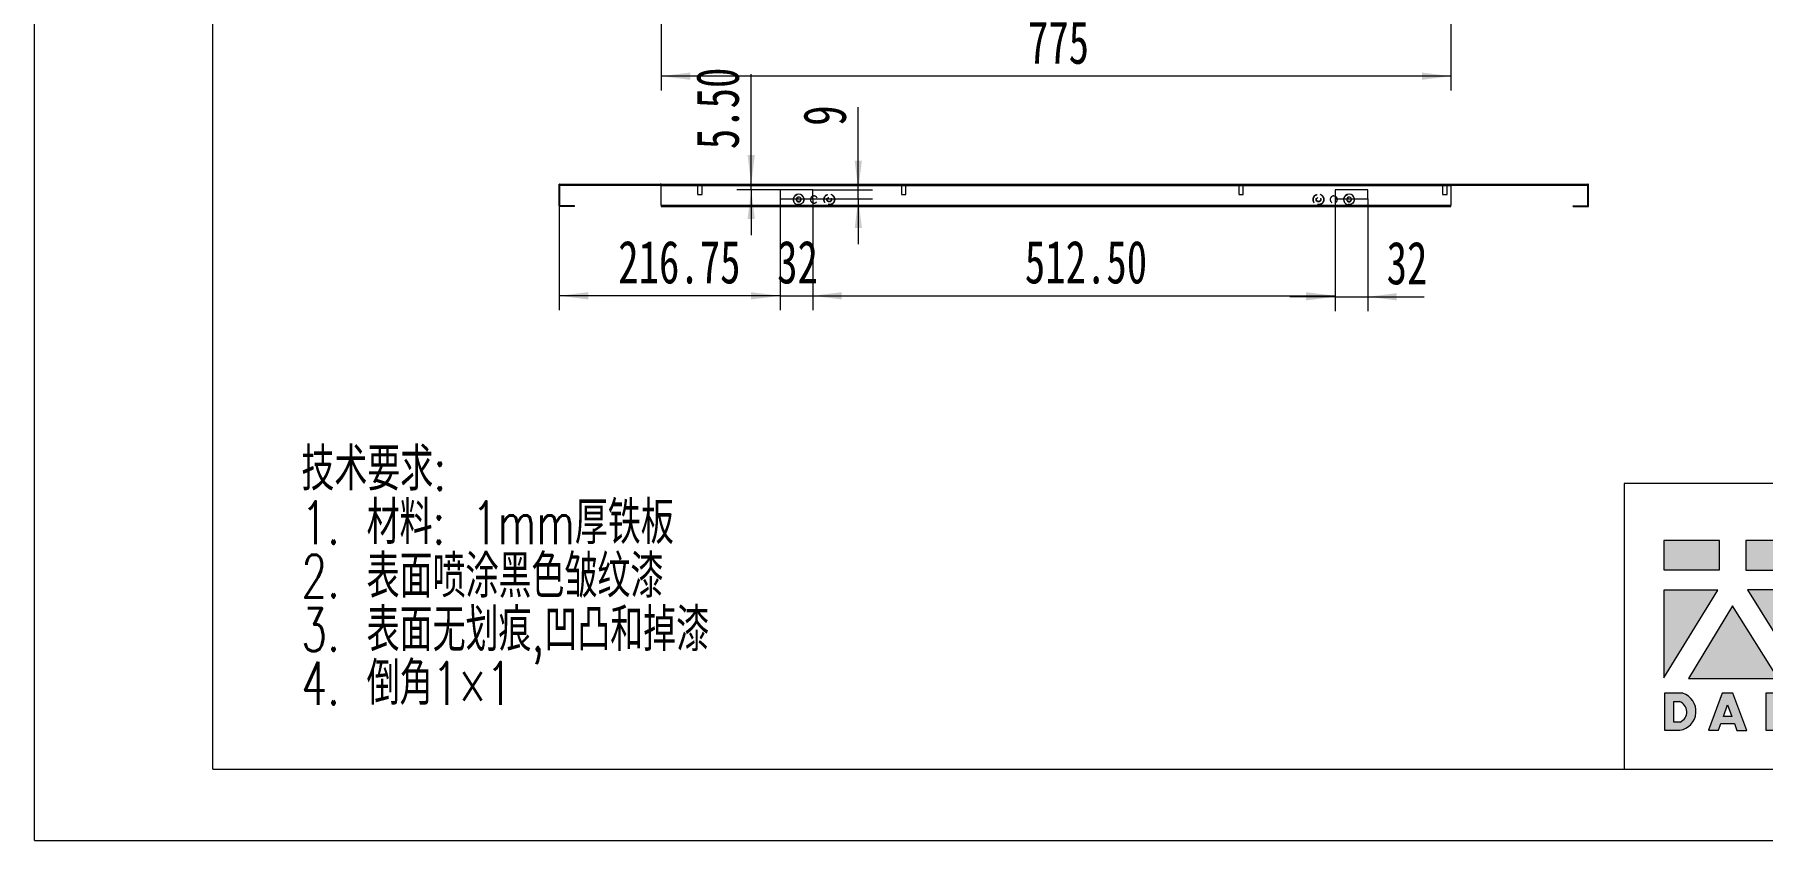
# Model space of a CAD drawing. Header units: millimetres. Extents: x 1 to 4201, y 2 to 2972.
# Drawn here: x 1 to 2423, y 2 to 1131 of the extents above; entities that cross this region are included whole.
import ezdxf

# ---------------------------------------------------------------- set-up
doc = ezdxf.new("R2010")
doc.units = ezdxf.units.MM
doc.header["$LTSCALE"] = 10
doc.linetypes.add('HIDDEN', pattern=[1.905, 1.27, -0.635])
doc.layers.add('A-TITLEBLOCK', color=7, linetype='Continuous', lineweight=15)
doc.styles.add('SLDTEXTSTYLE0', font='TXT', dxfattribs={"width": 0.7, "bigfont": 'bigfont'})
doc.styles.add('SLDTEXTSTYLE1', font='TXT', dxfattribs={"width": 0.7})
doc.dimstyles.new('SLDDIMSTYLE0', dxfattribs={"dimtxt": 60, "dimasz": 40.8, "dimexe": 0, "dimexo": 0.0625, "dimgap": 15, "dimtad": 2, "dimlfac": 0.7, "dimrnd": 1e-09, "dimzin": 12, "dimdsep": 46, "dimtxsty": 'SLDTEXTSTYLE1', "dimsah": 1, "dimcen": 0.09, "dimadec": 0, "dimazin": 3, "dimtfac": 1, "dimtmove": 0, "dimatfit": 0, "dimfxl": 0, "dimfrac": 2, "dimtolj": 1, "dimtzin": 12, "dimarcsym": 0})
doc.dimstyles.new('SLDDIMSTYLE1', dxfattribs={"dimtxt": 60, "dimasz": 40.8, "dimexe": 0, "dimexo": 0.0625, "dimgap": 15, "dimtad": 2, "dimlfac": 0.7, "dimrnd": 1e-09, "dimzin": 12, "dimdsep": 46, "dimtxsty": 'SLDTEXTSTYLE1', "dimsah": 1, "dimcen": 0.09, "dimadec": 0, "dimazin": 3, "dimtfac": 1, "dimtofl": 0, "dimtmove": 0, "dimatfit": 3, "dimfxl": 0, "dimfrac": 2, "dimtolj": 1, "dimtzin": 12, "dimarcsym": 0})
doc.dimstyles.new('SLDDIMSTYLE2', dxfattribs={"dimtxt": 60, "dimasz": 40.8, "dimexe": 0, "dimexo": 0.0625, "dimgap": 15, "dimtad": 2, "dimlfac": 0.7, "dimrnd": 1e-09, "dimzin": 4, "dimdsep": 46, "dimtxsty": 'SLDTEXTSTYLE1', "dimsah": 1, "dimcen": 0.09, "dimadec": 0, "dimazin": 1, "dimtfac": 1, "dimtmove": 0, "dimatfit": 0, "dimfxl": 0, "dimfrac": 2, "dimtolj": 1, "dimtzin": 12, "dimarcsym": 0})
doc.dimstyles.new('SLDDIMSTYLE5', dxfattribs={"dimtxt": 60, "dimasz": 40.8, "dimexe": 0, "dimexo": 0.0625, "dimgap": 15, "dimtad": 2, "dimlfac": 0.7, "dimrnd": 1e-09, "dimzin": 4, "dimdsep": 46, "dimtxsty": 'SLDTEXTSTYLE1', "dimsah": 1, "dimcen": 0.09, "dimadec": 0, "dimazin": 1, "dimtfac": 1, "dimtofl": 0, "dimtmove": 0, "dimatfit": 3, "dimfxl": 0, "dimfrac": 2, "dimtolj": 1, "dimtzin": 12, "dimarcsym": 0})

# ---------------------------------------------------------------- blocks, each defined once
blk = doc.blocks.new('块1')
at = {"linetype": 'Continuous'}
h = blk.add_hatch(color=12, dxfattribs=at)
edge = h.paths.add_edge_path(flags=0)
edge.add_line((378.4546560721153, 233.4271413038236), (378.4546560721153, 254.5943435906697))
edge.add_line((378.4546560721153, 254.5943435906697), (366.4276041010927, 254.5943435906697))
edge.add_line((366.4276041010927, 254.5943435906697), (366.4276041010927, 266.0353885500371))
edge.add_line((366.4276041010927, 266.0353885500371), (338.9374613929119, 266.0353885500371))
edge.add_line((338.9374613929119, 266.0353885500371), (338.9374613929119, 255.1662371996509))
edge.add_line((338.9374613929119, 255.1662371996509), (282.8136622739997, 255.1662371996509))
edge.add_line((282.8136622739997, 255.1662371996509), (282.8136622739997, 266.6072821589707))
edge.add_line((282.8136622739997, 266.6072821589707), (253.4194959501901, 266.6072821589707))
edge.add_line((253.4194959501901, 266.6072821589707), (253.4194959501901, 254.9544541295903))
edge.add_line((253.4194959501901, 254.9544541295903), (237.1775697571455, 254.9544541295903))
edge.add_line((237.1775697571455, 254.9544541295903), (237.1775697571455, 233.8626053695338))
edge.add_line((237.1775697571455, 233.8626053695338), (290.7761094507538, 233.8626053695338))
edge.add_line((290.7761094507538, 233.8626053695338), (290.7761094507538, 224.5338387466311))
edge.add_line((290.7761094507538, 224.5338387466311), (240.8316824545665, 224.5338387466311))
edge.add_line((240.8316824545665, 224.5338387466311), (240.8316824545665, 106.4255139727371))
edge.add_line((240.8316824545665, 106.4255139727371), (359.3986917121388, 106.4255139727371))
edge.add_arc((359.398691712322, 124.9078889258355), 18.48237495309883, 269.9999999994329, 359.9999999994308)
edge.add_line((377.8810666654209, 124.9078889256516), (377.8810666654214, 205.7912958272879))
edge.add_arc((359.3986917122304, 205.7912958271966), 18.48237495319111, 2.829145976812388e-10, 90.00000000028388)
edge.add_line((359.3986917121388, 224.2736707803878), (328.0557556806828, 224.2736707803879))
edge.add_line((328.0557556806828, 224.2736707803879), (328.0557556806828, 233.4271413038236))
edge.add_line((328.0557556806828, 233.4271413038236), (378.4546560721153, 233.4271413038236))
h.paths.add_polyline_path([(267.3505715369024, 156.7680154619349), (267.3505715369024, 173.9303760959296), (354.9723089837269, 173.9303760959296), (354.9723089837269, 156.7680154619349)], flags=0)
edge = h.paths.add_edge_path(flags=0)
edge.add_line((266.776982131613, 204.2510489063192), (346.3047109115646, 204.2510489063192))
edge.add_arc((346.3047109112455, 195.0098614301565), 9.24118747616328, -1.9737740331038367e-09, 89.9999999980206, ccw=False)
edge.add_line((355.5458983874093, 195.0098614298383), (355.5458983874093, 188.232475490373))
edge.add_line((355.5458983874093, 188.232475490373), (266.776982131613, 188.232475490373))
edge.add_line((266.776982131613, 188.232475490373), (266.776982131613, 204.2510489063192))
edge = h.paths.add_edge_path(flags=0)
edge.add_line((267.3505715369024, 124.7316618245331), (267.3505715369024, 141.3221288497291))
edge.add_line((267.3505715369024, 141.3221288497291), (356.1176552395117, 141.3221288497291))
edge.add_line((356.1176552395117, 141.3221288497291), (356.1176552395117, 133.9728493009843))
edge.add_arc((346.8764677632923, 133.9728493007518), 9.241187476219043, -89.99999999855481, 1.4405259207705967e-09, ccw=False)
edge.add_line((346.8764677635256, 124.7316618245328), (267.3505715369024, 124.7316618245331))
for color, points in [(12, [(77.29822768506202, 224.8677738498255), (77.29822768506202, 265.6118224098179), (-0.686108220727677, 265.6118224098179), (-0.686108220727677, 224.8677738498255)]), (12, [(-0.4771970653583146, 73.47302008803423), (74.78762869193744, 196.3603448538186), (-0.4771970653583146, 196.3603448538186)]), (12, [(159.4076426689367, 72.65444282803158), (95.65125609747484, 174.0596668841406), (34.12508775829825, 72.65444282803158)]), (8, [(238.9569797004904, 40.63712587108566), (238.9569797004904, 51.90604751141469), (203.3522878362937, 51.90604751141469), (203.3522878362937, 40.61015724040494), (214.4612302452459, 40.61015724040494), (214.4612302452459, -0.0950247634592081), (227.7619072523318, -0.0950247634592081), (227.7619072523318, 40.63712587108566)])]:
    blk.add_hatch(color=color, dxfattribs=at).paths.add_polyline_path(points, flags=0)
h = blk.add_hatch(color=12, dxfattribs=at)
edge = h.paths.add_edge_path(flags=0)
edge.add_line((193.8394999689553, 225.6062384129394), (193.8394999689553, 240.8498602951054))
edge.add_line((193.8394999689553, 240.8498602951054), (211.0508472331591, 233.4144501836078))
edge.add_line((211.0508472331591, 233.4144501836078), (229.6586006538915, 233.4144501836078))
edge.add_line((229.6586006538915, 233.4144501836078), (229.6586006538915, 258.0423623399325))
edge.add_line((229.6586006538915, 258.0423623399325), (214.307295709883, 258.0423623399325))
edge.add_line((214.307295709883, 258.0423623399325), (194.3049686857645, 265.9417915377503))
edge.add_line((194.3049686857645, 265.9417915377503), (114.1472237249602, 265.9417915377503))
edge.add_line((114.1472237249602, 265.9417915377503), (114.1472237249602, 224.2903278757316))
edge.add_line((114.1472237249602, 224.2903278757316), (192.1388898464261, 224.2903278757316))
edge.add_line((192.1388898464261, 224.2903278757316), (192.1388898464261, 223.4479547652957))
edge.add_line((192.1388898464261, 223.4479547652957), (192.1388898464261, 196.8267435251857))
edge.add_line((192.1388898464261, 196.8267435251857), (116.5093858437205, 196.8267435251857))
edge.add_line((116.5093858437205, 196.8267435251857), (194.2994710250157, 71.63677361805625))
edge.add_line((194.2994710250157, 71.63677361805625), (209.7034992517888, 71.63677361805625))
edge.add_arc((206.3045323465091, 86.38147583234318), 15.13139846184647, 282.9811251691752, 345.4172256101925)
edge.add_line((220.9484714418974, 82.57171636726848), (220.9484714418969, 83.14841293412768))
edge.add_line((220.9484714418969, 83.14841293412768), (222.3069755353374, 83.14841293412768))
edge.add_arc((251.3725331194361, 114.0306678213124), 42.40896490827905, 226.7357971412295, 259.3209385163939)
edge.add_line((243.5138333869703, 72.35620150071529), (378.6873904313498, 72.35620150071482))
edge.add_line((378.6873904313498, 72.35620150071482), (378.6873904313498, 96.09890801538295))
edge.add_line((378.6873904313498, 96.09890801538295), (242.9381412204463, 96.09890801538434))
edge.add_arc((242.9381412202575, 110.8848079781989), 14.7858999628138, 180.0000000007005, 270.0000000007314, ccw=False)
edge.add_line((228.1522412574437, 110.8848079780181), (228.1522412574444, 225.6062384129394))
edge.add_line((228.1522412574444, 225.6062384129394), (193.8394999689553, 225.6062384129394))
edge = h.paths.add_edge_path(flags=0)
edge.add_line((197.0922720214697, 93.22119648508084), (192.8902369907465, 93.22119648508084))
edge.add_line((192.8902369907465, 93.22119648508084), (192.9250555177082, 196.2945096670751))
edge.add_line((192.9250555177082, 196.2945096670751), (202.8355076055022, 196.2929232771332))
edge.add_line((202.8355076055022, 196.2929232771332), (202.8355076055022, 99.12800711723456))
edge.add_arc((183.4910674726315, 112.1912485719966), 23.34214303271304, 305.6398792732127, 325.96896311389804, ccw=False)
h = blk.add_hatch(color=8, dxfattribs=at)
edge = h.paths.add_edge_path(flags=0)
edge.add_arc((17.81535706601056, 26.36675427794563), 26.61051678329958, 278.6604405932824, 432.3203452583787)
edge.add_line((25.89683156164924, 51.72043987689964), (0.07623424674751789, 51.72043987689964))
edge.add_line((0.07623424674751966, 51.72043987689964), (0.07623424674751966, 0.05964826539925383))
edge.add_line((0.07623424674751966, 0.05964826539925708), (21.82232309018872, 0.05964826539925708))
edge = h.paths.add_edge_path(flags=0)
edge.add_line((13.17716286528437, 40.40709931564966), (21.20864402698097, 40.40709931564966))
edge.add_arc((15.76839423670817, 25.6861929511785), 15.6939925440307, -65.785734817285, 69.71773257233048, ccw=False)
edge.add_line((22.20528709441949, 11.37298882664941), (13.17716286528437, 11.37298882664941))
edge.add_line((13.17716286528437, 11.37298882664941), (13.17716286528437, 40.40709931564966))
h = blk.add_hatch(color=8, dxfattribs=at)
h.paths.add_polyline_path([(115.7378806062193, -0.1077158836922283), (95.84550682216366, 52.14559240722975), (81.10994002706764, 52.14559240722975), (62.15949900704898, 0.004124614018299262), (76.11806290380329, 0.004124614018299262), (79.40199968915098, 9.2448465897523), (98.3121245213925, 9.2448465897523), (101.667530913423, -0.1077158836922283)], flags=0)
h.paths.add_polyline_path([(82.9828102265634, 19.20499644777674), (88.73336470949124, 35.58923276789682), (94.69832801328627, 19.20499644777674)], flags=0)
h = blk.add_hatch(color=8, dxfattribs=at)
edge = h.paths.add_edge_path(flags=0)
edge.add_arc((163.8131025106338, 35.98662347246316), 16.53253247824955, 290.6073250211866, 437.2124199352527)
edge.add_line((167.4723654785621, 52.10910543635211), (142.0771793933923, 52.10910543635211))
edge.add_line((142.0771793933923, 52.10910543635211), (142.0771793933923, -0.02443040669477625))
edge.add_line((142.0771793933923, -0.02443040669477738), (155.4969724115219, -0.02443040669477738))
edge.add_line((155.4969724115219, -0.02443040669477738), (155.4969724115219, 20.64305901793009))
edge.add_line((155.4969724115219, 20.64305901793009), (169.2906064484401, -0.2108312363449123))
edge.add_line((169.2906064484401, -0.210831236344914), (185.5068768830365, -0.210831236344914))
edge.add_line((185.5068768830365, -0.210831236344914), (169.6319144109021, 20.51193258011665))
edge = h.paths.add_edge_path(flags=0)
edge.add_arc((159.7594930397256, 35.21484471871754), 7.022768470381889, -77.47302943994771, 76.71957553051169, ccw=False)
edge.add_line((161.282725600419, 28.35926016635198), (155.3741912940099, 28.35926016635194))
edge.add_line((155.3741912940099, 28.35926016635194), (155.3741912940099, 42.04980620062136))
edge.add_line((155.3741912940099, 42.04980620062136), (161.3727439592916, 42.04980620062136))
h = blk.add_hatch(color=8, dxfattribs=at)
edge = h.paths.add_edge_path(flags=0)
edge.add_arc((285.0786990324971, 26.22953153925889), 26.76636592785213, 0, 360)
edge = h.paths.add_edge_path(flags=0)
edge.add_arc((285.0786990324971, 26.22953153925889), 13.75082885538559, 0, 360)
h = blk.add_hatch(color=8, dxfattribs=at)
edge = h.paths.add_edge_path(flags=0)
edge.add_arc((361.734741262733, 34.47335049427707), 17.57251622275269, 288.8958684179253, 445.2442177897109)
edge.add_line((363.1916571283577, 51.98536701321058), (362.4234735892284, 51.98536701321058))
edge.add_line((362.4234735892284, 51.98536701321058), (339.7841013464647, 51.98536701321058))
edge.add_line((339.7841013464647, 51.98536701321058), (339.7841013464647, 27.65490298920264))
edge.add_line((339.7841013464647, 27.65490298920264), (333.7769893006925, 27.65490298920264))
edge.add_line((333.7769893006925, 27.65490298920264), (333.7769893006925, 17.77883180287413))
edge.add_line((333.7769893006925, 17.77883180287413), (339.686975984198, 17.77883180287413))
edge.add_line((339.686975984198, 17.77883180287413), (339.686975984198, 0.06678702039386408))
edge.add_line((339.686975984198, 0.06678702039386245), (352.9033555050536, 0.06678702039386245))
edge.add_line((352.9033555050536, 0.06678702039386245), (352.9033555050536, 17.84783976974393))
edge.add_line((352.9033555050536, 17.84783976974393), (367.425586502883, 17.84783976974393))
edge = h.paths.add_edge_path(flags=0)
edge.add_arc((358.1200594606526, 34.62404376208357), 7.03063774923274, -79.01085638112988, 72.55127628001372, ccw=False)
edge.add_line((359.4602606755442, 27.72232456578624), (352.7072722273277, 27.72232456578613))
edge.add_line((352.7072722273277, 27.72232456578613), (352.7072722273277, 41.33117151306651))
edge.add_line((352.7072722273277, 41.33117151306651), (360.228211374754, 41.33117151306651))
at = {"layer": 'A-TITLEBLOCK'}
for p, q in [((282.8136622739997, 266.6072821589707), (253.4194959501901, 266.6072821589707)), ((253.4194959501901, 266.6072821589707), (253.4194959501901, 254.9544541295903)), ((282.8136622739997, 255.1662371996509), (282.8136622739997, 266.6072821589707)), ((77.29822768506202, 265.6118224098179), (-0.686108220727677, 265.6118224098179)), ((-0.686108220727677, 265.6118224098179), (-0.686108220727677, 224.8677738498255)), ((77.29822768506202, 224.8677738498255), (77.29822768506202, 265.6118224098179)), ((194.3049686857645, 265.9417915377503), (114.1472237249602, 265.9417915377503)), ((114.1472237249602, 265.9417915377503), (114.1472237249602, 224.2903278757316)), ((214.307295709883, 258.0423623399325), (194.3049686857645, 265.9417915377503)), ((229.6586006538915, 258.0423623399325), (214.307295709883, 258.0423623399325)), ((229.6586006538915, 233.4144501836078), (229.6586006538915, 258.0423623399325)), ((253.4194959501901, 254.9544541295903), (237.1775697571455, 254.9544541295903)), ((237.1775697571455, 254.9544541295903), (237.1775697571455, 233.8626053695338)), ((338.9374613929119, 255.1662371996509), (282.8136622739997, 255.1662371996509)), ((366.4276041010927, 266.0353885500371), (338.9374613929119, 266.0353885500371)), ((338.9374613929119, 266.0353885500371), (338.9374613929119, 255.1662371996509)), ((366.4276041010927, 254.5943435906697), (366.4276041010927, 266.0353885500371)), ((378.4546560721153, 254.5943435906697), (366.4276041010927, 254.5943435906697)), ((378.4546560721153, 233.4271413038236), (378.4546560721153, 254.5943435906697)), ((-0.686108220727677, 224.8677738498255), (77.29822768506202, 224.8677738498255)), ((114.1472237249602, 224.2903278757316), (192.1388898464261, 224.2903278757316)), ((192.1388898464261, 224.2903278757316), (192.1388898464261, 223.4479547652957)), ((192.1388898464261, 223.4479547652957), (192.1388898464261, 196.8267435251857)), ((193.8394999689553, 240.8498602951054), (211.0508472331591, 233.4144501836078)), ((193.8394999689553, 225.6062384129394), (193.8394999689553, 240.8498602951054)), ((228.1522412574444, 225.6062384129394), (193.8394999689553, 225.6062384129394)), ((211.0508472331591, 233.4144501836078), (229.6586006538915, 233.4144501836078)), ((228.1522412574444, 110.8848079780181), (228.1522412574444, 225.6062384129394)), ((237.1775697571455, 233.8626053695338), (290.7761094507538, 233.8626053695338)), ((290.7761094507538, 224.5338387466311), (240.8316824545665, 224.5338387466311)), ((240.8316824545665, 224.5338387466311), (240.8316824545665, 106.4255139727371)), ((290.7761094507538, 233.8626053695338), (290.7761094507538, 224.5338387466311)), ((328.0557556806828, 224.2736707803879), (328.0557556806828, 233.4271413038236)), ((328.0557556806828, 233.4271413038236), (378.4546560721153, 233.4271413038236)), ((359.3986917121388, 224.2736707803879), (328.0557556806828, 224.2736707803879)), ((74.78762869193744, 196.3603448538186), (-0.4771970653583146, 196.3603448538186)), ((-0.4771970653583146, 196.3603448538186), (-0.4771970653583146, 73.47302008803423)), ((-0.4771970653583146, 73.47302008803423), (74.78762869193744, 196.3603448538186)), ((192.1388898464261, 196.8267435251857), (116.5093858437205, 196.8267435251857)), ((116.5093858437205, 196.8267435251857), (194.2994710250157, 71.63677361805625)), ((192.8902369907465, 93.22119648508084), (192.9250555177082, 196.2945096670751)), ((192.9250555177082, 196.2945096670751), (202.8355076055022, 196.2929232771332)), ((202.8355076055022, 196.2929232771332), (202.8355076055022, 99.12800711723456)), ((266.776982131613, 188.232475490373), (266.776982131613, 204.2510489063192)), ((266.776982131613, 204.2510489063192), (346.3047109115646, 204.2510489063192)), ((355.5458983874093, 195.0098614298383), (355.5458983874093, 188.232475490373)), ((377.8810666654214, 124.9078889256516), (377.8810666654214, 205.7912958272879)), ((95.65125609747484, 174.0596668841406), (34.12508775829825, 72.65444282803158)), ((159.4076426689367, 72.65444282803158), (95.65125609747484, 174.0596668841406)), ((355.5458983874093, 188.232475490373), (266.776982131613, 188.232475490373)), ((267.3505715369024, 156.7680154619349), (267.3505715369024, 173.9303760959296)), ((267.3505715369024, 173.9303760959296), (354.9723089837269, 173.9303760959296)), ((354.9723089837269, 173.9303760959296), (354.9723089837269, 156.7680154619349)), ((354.9723089837269, 156.7680154619349), (267.3505715369024, 156.7680154619349)), ((267.3505715369024, 124.7316618245331), (267.3505715369024, 141.3221288497291)), ((267.3505715369024, 141.3221288497291), (356.1176552395117, 141.3221288497291)), ((346.8764677635256, 124.7316618245331), (267.3505715369024, 124.7316618245331)), ((356.1176552395117, 141.3221288497291), (356.1176552395117, 133.9728493009843)), ((240.8316824545665, 106.4255139727371), (359.3986917121388, 106.4255139727371)), ((34.12508775829825, 72.65444282803158), (159.4076426689367, 72.65444282803158)), ((197.0922720214697, 93.22119648508084), (192.8902369907465, 93.22119648508084)), ((220.9484714418969, 82.57171636726859), (220.9484714418969, 83.14841293412768)), ((220.9484714418969, 83.14841293412768), (222.3069755353374, 83.14841293412768)), ((378.6873904313498, 96.09890801538295), (242.9381412204463, 96.09890801538434)), ((378.6873904313498, 72.35620150071482), (378.6873904313498, 96.09890801538295)), ((25.89683156164924, 51.72043987689964), (0.07623424674751966, 51.72043987689964)), ((0.07623424674751966, 51.72043987689964), (0.07623424674751966, 0.05964826539925708)), ((81.10994002706764, 52.14559240722975), (62.15949900704898, 0.004124614018299262)), ((95.84550682216366, 52.14559240722975), (81.10994002706764, 52.14559240722975)), ((115.7378806062193, -0.1077158836922283), (95.84550682216366, 52.14559240722975)), ((167.4723654785621, 52.10910543635211), (142.0771793933923, 52.10910543635211)), ((142.0771793933923, 52.10910543635211), (142.0771793933923, -0.02443040669477738)), ((194.2994710250157, 71.63677361805625), (209.7034992517888, 71.63677361805625)), ((238.9569797004904, 51.90604751141469), (203.3522878362937, 51.90604751141469)), ((203.3522878362937, 51.90604751141469), (203.3522878362937, 40.61015724040494)), ((238.9569797004904, 40.63712587108566), (238.9569797004904, 51.90604751141469)), ((243.5138333869702, 72.35620150071482), (378.6873904313498, 72.35620150071482)), ((362.4234735892284, 51.98536701321058), (339.7841013464647, 51.98536701321058)), ((339.7841013464647, 51.98536701321058), (339.7841013464647, 27.65490298920264)), ((363.1916571283577, 51.98536701321058), (362.4234735892284, 51.98536701321058)), ((13.17716286528437, 11.37298882664941), (13.17716286528437, 40.40709931564966)), ((13.17716286528437, 40.40709931564966), (21.20864402698097, 40.40709931564966)), ((82.9828102265634, 19.20499644777674), (88.73336470949124, 35.58923276789682)), ((88.73336470949124, 35.58923276789682), (94.69832801328627, 19.20499644777674)), ((155.3741912940099, 28.35926016635194), (155.3741912940099, 42.04980620062136)), ((155.3741912940099, 42.04980620062136), (161.3727439592916, 42.04980620062136)), ((161.282725600419, 28.35926016635194), (155.3741912940099, 28.35926016635194)), ((203.3522878362937, 40.61015724040494), (214.4612302452459, 40.61015724040494)), ((214.4612302452459, 40.61015724040494), (214.4612302452459, -0.0950247634592081)), ((227.7619072523318, -0.0950247634592081), (227.7619072523318, 40.63712587108566)), ((227.7619072523318, 40.63712587108566), (238.9569797004904, 40.63712587108566)), ((339.7841013464647, 27.65490298920264), (333.7769893006925, 27.65490298920264)), ((333.7769893006925, 27.65490298920264), (333.7769893006925, 17.77883180287413)), ((352.7072722273277, 27.72232456578613), (352.7072722273277, 41.33117151306651)), ((352.7072722273277, 41.33117151306651), (360.228211374754, 41.33117151306651)), ((359.4602606755442, 27.72232456578613), (352.7072722273277, 27.72232456578613)), ((0.07623424674751966, 0.05964826539925708), (21.82232309018872, 0.05964826539925708)), ((22.20528709441949, 11.37298882664941), (13.17716286528437, 11.37298882664941)), ((62.15949900704898, 0.004124614018299262), (76.11806290380329, 0.004124614018299262)), ((76.11806290380329, 0.004124614018299262), (79.40199968915098, 9.2448465897523)), ((79.40199968915098, 9.2448465897523), (98.3121245213925, 9.2448465897523)), ((94.69832801328627, 19.20499644777674), (82.9828102265634, 19.20499644777674)), ((98.3121245213925, 9.2448465897523), (101.667530913423, -0.1077158836922283)), ((155.4969724115219, -0.02443040669477738), (155.4969724115219, 20.64305901793009)), ((155.4969724115219, 20.64305901793009), (169.2906064484401, -0.210831236344914)), ((185.5068768830365, -0.210831236344914), (169.6319144109021, 20.51193258011665)), ((333.7769893006925, 17.77883180287413), (339.686975984198, 17.77883180287413)), ((339.686975984198, 17.77883180287413), (339.686975984198, 0.06678702039386245)), ((339.686975984198, 0.06678702039386245), (352.9033555050536, 0.06678702039386245)), ((352.9033555050536, 0.06678702039386245), (352.9033555050536, 17.84783976974393)), ((352.9033555050536, 17.84783976974393), (367.425586502883, 17.84783976974393)), ((101.667530913423, -0.1077158836922283), (115.7378806062193, -0.1077158836922283)), ((142.0771793933923, -0.02443040669477738), (155.4969724115219, -0.02443040669477738)), ((169.2906064484401, -0.210831236344914), (185.5068768830365, -0.210831236344914)), ((214.4612302452459, -0.0950247634592081), (227.7619072523318, -0.0950247634592081))]:
    blk.add_line(p, q, dxfattribs=at)
for radius in [26.76636592785212, 13.75082885538558]:
    blk.add_circle((285.0786990324971, 26.22953153925889), radius, dxfattribs=at)
for centre, radius, start, end in [((359.3986917122304, 205.7912958271966), 18.48237495319128, 2.829145976812388e-10, 90.00000000028388), ((346.3047109112455, 195.0098614301565), 9.241187476163816, 359.9999999980279, 89.99999999802147), ((346.8764677632923, 133.9728493007518), 9.241187476219352, 270.0000000014468, 1.441269694505783e-09), ((359.398691712322, 124.9078889258355), 18.48237495309934, 269.9999999994329, 359.9999999994308), ((183.4910674726315, 112.1912485719966), 23.34214303271305, 305.6398792732136, 325.9689631138988), ((242.9381412202575, 110.8848079781989), 14.78589996281451, 180.0000000007013, 270.0000000007322), ((206.3045323465091, 86.38147583234318), 15.13139846184697, 282.9811251691752, 345.4172256101925), ((251.3725331194361, 114.0306678213124), 42.40896490827953, 226.7357971412295, 259.3209385163938), ((17.81535706601056, 26.36675427794563), 26.61051678329964, 278.6604405932824, 72.32034525837781), ((163.8131025106338, 35.98662347246316), 16.53253247824955, 290.6073250211866, 77.21241993525196), ((361.734741262733, 34.47335049427707), 17.57251622275277, 288.8958684179253, 85.24421778971013), ((15.76839423670817, 25.6861929511785), 15.69399254403071, 294.2142651827166, 69.71773257233134), ((159.7594930397256, 35.21484471871754), 7.022768470381928, 282.5269705600539, 76.71957553051254), ((358.1200594606526, 34.62404376208357), 7.030637749232842, 280.9891436188715, 72.55127628001448)]:
    blk.add_arc(centre, radius, start, end, dxfattribs=at)
blk = doc.blocks.new('SW_NOTE_0')
at = {"layer": 'A-TITLEBLOCK', "color": 0, "char_height": 60, "attachment_point": 1, "style": 'SLDTEXTSTYLE0'}
for s, insert in [('\\M+18B5A术\\M+19776\\M+18B81:', (0, 77.3440643863179)), ('1. \\M+18DDE\\M+197BF: 1mm\\M+18CFA铁\\M+194C2', (0, 2.344066062698533)), ('2. \\M+1955C\\M+196CA喷涂\\M+1FC4B\\M+19046皱纹\\M+18EBD', (0, -72.65593226092084)), ('3. \\M+1955C\\M+196CA\\M+19DD9划\\M+18DAD,\\M+1899A\\M+193CA\\M+19861\\M+19D7B\\M+18EBD', (0, -147.6559305845402)), ('4. \\M+1937C\\M+18A701\\M+1817E1', (0, -222.6559289081596))]:
    blk.add_mtext(s, dxfattribs=dict(at, insert=insert))
blk = doc.blocks.new('_D_22')
at = {"layer": 'A-TITLEBLOCK'}
for p, q in [((878.8738226375618, 1232.287034351887), (878.8738226375618, 1052.287034351886)), ((1986.016679780419, 1232.287034351887), (1986.016679780419, 1052.287034351886)), ((1986.016679780419, 1072.287034351886), (878.8738226375618, 1072.287034351886))]:
    blk.add_line(p, q, dxfattribs=at)
for points in [[(878.8738226375618, 1072.287034351886), (919.6738226375618, 1067.207034351886), (919.6738226375618, 1077.367034351886)], [(1986.016679780419, 1072.287034351886), (1945.216679780419, 1077.367034351886), (1945.216679780419, 1067.207034351886)]]:
    blk.add_solid(points, dxfattribs=at)
at = {"layer": 'A-TITLEBLOCK', "insert": (1393.028583203702, 1149.631099902357), "char_height": 60, "attachment_point": 1, "style": 'SLDTEXTSTYLE1'}
blk.add_mtext('775', dxfattribs=at)
blk = doc.blocks.new('_D_25')
at = {"layer": 'A-TITLEBLOCK'}
for p, q in [((1005.229566755743, 921.0506872012462), (1005.22956675574, 1075.271834486415)), ((1005.229566755743, 913.193544344105), (1005.229566755743, 921.0506872012462)), ((1045.659536923276, 913.1935443441052), (985.2295667557431, 913.1935443441049)), ((1005.229566755743, 913.193544344105), (1005.229566755744, 849.693544344105))]:
    blk.add_line(p, q, dxfattribs=at)
for points in [[(1005.229566755743, 921.0506872012462), (1010.309566755743, 961.8506872012462), (1000.149566755743, 961.8506872012462)], [(1005.229566755743, 913.193544344105), (1000.149566755743, 872.3935443441051), (1010.309566755744, 872.3935443441051)]]:
    blk.add_solid(points, dxfattribs=at)
at = {"layer": 'A-TITLEBLOCK', "insert": (927.8855012052717, 970.0218316700948), "char_height": 60, "attachment_point": 1, "rotation": 90.00000000000041, "style": 'SLDTEXTSTYLE1'}
blk.add_mtext('5.50', dxfattribs=at)
blk = doc.blocks.new('_D_26')
at = {"layer": 'A-TITLEBLOCK'}
for p, q in [((1155.323107395696, 913.193544344106), (1155.323107395695, 1029.021594301094)), ((1091.373822637562, 913.1935443441057), (1175.323107395696, 913.1935443441063)), ((1091.373822637562, 900.3364014869627), (1175.323107395696, 900.3364014869633)), ((1155.323107395696, 900.3364014869632), (1155.323107395696, 913.193544344106)), ((1155.323107395696, 900.3364014869632), (1155.323107395697, 836.8364014869633))]:
    blk.add_line(p, q, dxfattribs=at)
for points in [[(1155.323107395696, 913.193544344106), (1160.403107395696, 953.993544344106), (1150.243107395696, 953.993544344106)], [(1155.323107395696, 900.3364014869632), (1150.243107395696, 859.5364014869632), (1160.403107395696, 859.5364014869632)]]:
    blk.add_solid(points, dxfattribs=at)
at = {"layer": 'A-TITLEBLOCK', "insert": (1077.979041845224, 1002.771594654996), "char_height": 60, "attachment_point": 1, "rotation": 90.00000000000041, "style": 'SLDTEXTSTYLE1'}
blk.add_mtext('9', dxfattribs=at)
blk = doc.blocks.new('_D_27')
at = {"layer": 'A-TITLEBLOCK'}
for p, q in [((1045.659536923277, 900.3364014869625), (1045.659536923278, 744.7432463900623)), ((1091.373822637562, 900.3364014869627), (1091.373822637563, 744.7432463900626)), ((1045.659536923278, 764.7432463900624), (982.1595369232776, 764.7432463900619)), ((1045.659536923278, 764.7432463900624), (1091.373822637563, 764.7432463900626)), ((1091.373822637563, 764.7432463900626), (1154.873822637563, 764.7432463900631))]:
    blk.add_line(p, q, dxfattribs=at)
for points in [[(1045.659536923278, 764.7432463900624), (1004.859536923278, 769.8232463900622), (1004.859536923278, 759.6632463900621)], [(1091.373822637563, 764.7432463900626), (1132.173822637563, 759.6632463900628), (1132.173822637563, 769.8232463900629)]]:
    blk.add_solid(points, dxfattribs=at)
at = {"layer": 'A-TITLEBLOCK', "insert": (1041.571800695755, 842.0873119405337), "char_height": 60, "attachment_point": 1, "style": 'SLDTEXTSTYLE1'}
blk.add_mtext('32', dxfattribs=at)
blk = doc.blocks.new('_D_28')
at = {"layer": 'A-TITLEBLOCK'}
for p, q in [((1091.373822637562, 900.3364014869627), (1091.373822637565, 744.7432463900556)), ((1823.516679780419, 900.3364014869677), (1823.516679780422, 744.7432463900697)), ((1091.373822637565, 764.7432463900556), (1823.516679780421, 764.7432463900697))]:
    blk.add_line(p, q, dxfattribs=at)
for points in [[(1091.373822637565, 764.7432463900556), (1132.173822637565, 759.6632463900563), (1132.173822637565, 769.8232463900564)], [(1823.516679780421, 764.7432463900697), (1782.716679780421, 769.8232463900689), (1782.716679780421, 759.6632463900688)]]:
    blk.add_solid(points, dxfattribs=at)
at = {"layer": 'A-TITLEBLOCK', "insert": (1388.720850079914, 842.0873119405339), "char_height": 60, "attachment_point": 1, "style": 'SLDTEXTSTYLE1'}
blk.add_mtext('512.50', dxfattribs=at)
blk = doc.blocks.new('_D_29')
at = {"layer": 'A-TITLEBLOCK'}
for p, q in [((1823.516679780419, 900.3364014869679), (1823.51667978042, 743.398272781562)), ((1869.230965494705, 900.3364014869682), (1869.230965494706, 743.3982727815624)), ((1823.51667978042, 763.398272781562), (1760.01667978042, 763.3982727815617)), ((1823.51667978042, 763.398272781562), (1869.230965494706, 763.3982727815624)), ((1869.230965494706, 763.3982727815624), (1948.516059676693, 763.3982727815627))]:
    blk.add_line(p, q, dxfattribs=at)
for points in [[(1823.51667978042, 763.398272781562), (1782.71667978042, 768.4782727815617), (1782.71667978042, 758.3182727815616)], [(1869.230965494706, 763.3982727815624), (1910.030965494706, 758.3182727815627), (1910.030965494706, 768.4782727815627)]]:
    blk.add_solid(points, dxfattribs=at)
at = {"layer": 'A-TITLEBLOCK', "insert": (1895.849390896544, 840.7423383320339), "char_height": 60, "attachment_point": 1, "style": 'SLDTEXTSTYLE1'}
blk.add_mtext('32', dxfattribs=at)
blk = doc.blocks.new('_D_30')
at = {"layer": 'A-TITLEBLOCK'}
for p, q in [((1045.659536923276, 900.3364014869624), (1045.659536923277, 744.7432463900637)), ((736.0166797804192, 890.7649729155304), (736.0166797804202, 744.7432463900616)), ((1045.659536923277, 764.7432463900637), (736.0166797804201, 764.7432463900616))]:
    blk.add_line(p, q, dxfattribs=at)
for points in [[(736.0166797804201, 764.7432463900616), (776.81667978042, 759.6632463900619), (776.81667978042, 769.823246390062)], [(1045.659536923277, 764.7432463900637), (1004.859536923277, 769.8232463900634), (1004.859536923277, 759.6632463900634)]]:
    blk.add_solid(points, dxfattribs=at)
at = {"layer": 'A-TITLEBLOCK', "insert": (818.7706848496772, 842.0873119405339), "char_height": 60, "attachment_point": 1, "style": 'SLDTEXTSTYLE1'}
blk.add_mtext('216.75', dxfattribs=at)

msp = doc.modelspace()

# ---------------------------------------------------------------- linework, layer by layer
at = {"color": 7, "linetype": 'Continuous', "lineweight": 15}
for p, q in [((736.0166797804189, 919.9078300583939), (736.0166797804189, 921.050687201251)), ((736.0166797804189, 921.050687201251), (877.7309654947046, 921.050687201251)), ((877.7309654947046, 921.050687201251), (877.7309654947046, 919.9078300583939)), ((878.8738226375618, 921.050687201251), (877.7309654947046, 921.050687201251)), ((878.8738226375614, 921.050687201251), (1986.016679780419, 921.050687201251)), ((878.8738226375614, 919.1935443441105), (878.8738226375614, 921.050687201251)), ((1986.016679780419, 921.050687201251), (1986.016679780419, 919.1935443441105)), ((1986.016679780419, 921.050687201251), (1987.159536923276, 921.050687201251)), ((1987.159536923276, 921.050687201251), (1987.159536923276, 919.9078300583939)), ((1987.159536923276, 921.050687201251), (2178.873822637562, 921.050687201251)), ((2178.873822637562, 919.9078300583939), (2178.873822637562, 921.050687201251)), ((736.0166797804189, 919.9078300583939), (877.7309654947046, 919.9078300583939)), ((736.0166797804189, 913.9078300583939), (736.0166797804189, 919.9078300583939)), ((736.0166797804189, 913.9078300583939), (737.1595369232762, 913.9078300583939)), ((736.0166797804189, 890.7649729155368), (736.0166797804189, 913.9078300583939)), ((737.1595369232762, 913.9078300583939), (737.1595369232762, 919.9078300583938)), ((737.1595369232762, 890.7649729155368), (737.1595369232762, 913.9078300583939)), ((878.8738226375618, 919.9078300583939), (877.7309654947046, 919.9078300583939)), ((878.8738226375614, 919.1935443441105), (1986.016679780419, 919.1935443441105)), ((878.8738226375618, 891.4792586298224), (878.8738226375614, 919.1935443441105)), ((1091.373822637562, 913.1935443441097), (1045.659536923276, 913.1935443441098)), ((1045.659536923276, 913.1935443441098), (1045.659536923276, 900.3364014869669)), ((1045.659536923276, 900.3364014869669), (1091.373822637562, 900.3364014869669)), ((1091.373822637562, 900.3364014869669), (1091.373822637562, 913.1935443441097)), ((1869.230965494704, 913.1935443441098), (1823.516679780419, 913.1935443441097)), ((1823.516679780419, 913.1935443441097), (1823.516679780419, 900.3364014869669)), ((1823.516679780419, 900.3364014869669), (1869.230965494704, 900.3364014869669)), ((1869.230965494704, 900.3364014869669), (1869.230965494704, 913.1935443441098)), ((1986.016679780419, 919.9078300583939), (1987.159536923276, 919.9078300583939)), ((1986.016679780419, 919.1935443441105), (1986.016679780419, 891.4792586298224)), ((1987.159536923276, 919.9078300583939), (2178.873822637562, 919.9078300583939)), ((2177.730965494704, 913.9078300583939), (2177.730965494704, 919.9078300583939)), ((2178.873822637561, 913.9078300583939), (2177.730965494704, 913.9078300583939)), ((2177.730965494704, 890.7649729155368), (2177.730965494704, 913.9078300583939)), ((2178.873822637561, 913.9078300583939), (2178.873822637561, 919.9078300583939)), ((2178.873822637561, 890.7649729155368), (2178.873822637561, 913.9078300583939)), ((736.0166797804189, 890.7649729155368), (737.1595369232762, 890.7649729155368)), ((737.1595369232762, 889.6221157726795), (737.1595369232762, 890.7649729155368)), ((757.4452512089905, 890.7649729155366), (737.1595369232762, 890.7649729155368)), ((757.4452512089905, 889.6221157726795), (737.1595369232762, 889.6221157726795)), ((757.4452512089905, 889.6221157726795), (757.4452512089905, 890.7649729155366)), ((878.8738226375618, 891.4792586298224), (1986.016679780419, 891.4792586298224)), ((878.8738226375618, 891.4792586298224), (878.8738226375618, 889.6221157726795)), ((878.8738226375618, 889.6221157726795), (1986.016679780419, 889.6221157726795)), ((1986.016679780419, 889.6221157726795), (1986.016679780419, 891.4792586298224)), ((2157.44525120899, 889.6221157726795), (2157.44525120899, 890.7649729155366)), ((2157.44525120899, 890.7649729155366), (2177.730965494704, 890.7649729155368)), ((2157.44525120899, 889.6221157726795), (2177.730965494704, 889.6221157726795)), ((2178.873822637561, 890.7649729155368), (2177.730965494704, 890.7649729155368)), ((2177.730965494704, 889.6221157726795), (2177.730965494704, 890.7649729155368))]:
    msp.add_line(p, q, dxfattribs=at)
at = {"color": 7, "linetype": 'HIDDEN', "lineweight": 0}
for p, q in [((737.1595369232762, 921.050687201251), (737.1595369232762, 919.9078300583938)), ((738.3023940661333, 919.9078300583938), (738.3023940661333, 921.050687201251)), ((893.1595369232768, 919.9078300583939), (893.1595369232768, 921.050687201251)), ((914.5881083518483, 919.9078300583939), (914.5881083518483, 921.050687201251)), ((920.302394066134, 919.9078300583939), (920.302394066134, 921.050687201251)), ((941.7309654947054, 919.9078300583939), (941.7309654947054, 921.050687201251)), ((947.4452512089911, 919.9078300583939), (947.4452512089911, 921.050687201251)), ((968.8738226375626, 919.9078300583939), (968.8738226375626, 921.050687201251)), ((974.5881083518482, 919.9078300583939), (974.5881083518482, 921.050687201251)), ((996.0166797804197, 919.9078300583939), (996.0166797804197, 921.050687201251)), ((1001.730965494705, 919.9078300583939), (1001.730965494705, 921.050687201251)), ((1023.159536923277, 919.9078300583939), (1023.159536923277, 921.050687201251)), ((1028.873822637563, 919.9078300583939), (1028.873822637563, 921.050687201251)), ((1050.302394066133, 919.9078300583939), (1050.302394066133, 921.050687201251)), ((1056.01667978042, 919.9078300583939), (1056.01667978042, 921.050687201251)), ((1077.445251208991, 919.9078300583939), (1077.445251208991, 921.050687201251)), ((1083.159536923277, 919.9078300583939), (1083.159536923277, 921.050687201251)), ((1086.730965494704, 919.9078300583939), (1086.730965494704, 921.050687201251)), ((1104.588108351848, 919.9078300583939), (1104.588108351848, 921.050687201251)), ((1110.302394066134, 919.9078300583939), (1110.302394066134, 921.050687201251)), ((1131.730965494706, 919.9078300583939), (1131.730965494706, 921.050687201251)), ((1137.445251208991, 919.9078300583939), (1137.445251208991, 921.050687201251)), ((1158.873822637562, 919.9078300583939), (1158.873822637562, 921.050687201251)), ((1164.588108351848, 919.9078300583939), (1164.588108351848, 921.050687201251)), ((1186.01667978042, 919.9078300583939), (1186.01667978042, 921.050687201251)), ((1191.730965494705, 919.9078300583939), (1191.730965494705, 921.050687201251)), ((1213.159536923277, 919.9078300583939), (1213.159536923277, 921.050687201251)), ((1218.873822637563, 919.9078300583939), (1218.873822637563, 921.050687201251)), ((1240.302394066134, 919.9078300583939), (1240.302394066134, 921.050687201251)), ((1246.01667978042, 919.9078300583939), (1246.01667978042, 921.050687201251)), ((1267.445251208991, 919.9078300583939), (1267.445251208991, 921.050687201251)), ((1647.445251208991, 919.9078300583939), (1647.445251208991, 921.050687201251)), ((1668.873822637563, 919.9078300583939), (1668.873822637563, 921.050687201251)), ((1674.588108351848, 919.9078300583939), (1674.588108351848, 921.050687201251)), ((1696.01667978042, 919.9078300583939), (1696.01667978042, 921.050687201251)), ((1701.730965494706, 919.9078300583939), (1701.730965494706, 921.050687201251)), ((1723.159536923277, 919.9078300583939), (1723.159536923277, 921.050687201251)), ((1728.873822637562, 919.9078300583939), (1728.873822637562, 921.050687201251)), ((1750.302394066134, 919.9078300583939), (1750.302394066134, 921.050687201251)), ((1756.01667978042, 919.9078300583939), (1756.01667978042, 921.050687201251)), ((1777.445251208991, 919.9078300583939), (1777.445251208991, 921.050687201251)), ((1783.159536923277, 919.9078300583939), (1783.159536923277, 921.050687201251)), ((1804.588108351848, 919.9078300583939), (1804.588108351848, 921.050687201251)), ((1810.302394066134, 919.9078300583939), (1810.302394066134, 921.050687201251)), ((1828.159536923276, 919.9078300583939), (1828.159536923276, 921.050687201251)), ((1831.730965494705, 919.9078300583939), (1831.730965494705, 921.050687201251)), ((1837.445251208991, 919.9078300583939), (1837.445251208991, 921.050687201251)), ((1858.873822637563, 919.9078300583939), (1858.873822637563, 921.050687201251)), ((1864.588108351847, 919.9078300583939), (1864.588108351847, 921.050687201251)), ((1886.01667978042, 919.9078300583939), (1886.01667978042, 921.050687201251)), ((1891.730965494705, 919.9078300583939), (1891.730965494705, 921.050687201251)), ((1913.159536923277, 919.9078300583939), (1913.159536923277, 921.050687201251)), ((1918.873822637562, 919.9078300583939), (1918.873822637562, 921.050687201251)), ((1940.302394066134, 919.9078300583939), (1940.302394066134, 921.050687201251)), ((1946.01667978042, 919.9078300583939), (1946.01667978042, 921.050687201251)), ((1967.445251208991, 919.9078300583939), (1967.445251208991, 921.050687201251)), ((1973.159536923277, 919.9078300583939), (1973.159536923277, 921.050687201251)), ((1994.588108351848, 919.9078300583939), (1994.588108351848, 921.050687201251)), ((2000.302394066134, 919.9078300583939), (2000.302394066134, 921.050687201251)), ((2021.730965494705, 919.9078300583939), (2021.730965494705, 921.050687201251)), ((2176.588108351847, 919.9078300583938), (2176.588108351847, 921.050687201251)), ((2177.730965494704, 921.050687201251), (2177.730965494704, 919.9078300583939)), ((878.8738226375614, 919.9078300583939), (1986.016679780419, 919.9078300583939)), ((929.9452512089905, 919.9078300583939), (929.9452512089905, 906.7649729155368)), ((929.9452512089905, 906.7649729155368), (936.3738226375617, 906.7649729155368)), ((936.3738226375617, 906.7649729155368), (936.3738226375617, 919.9078300583939)), ((1215.659536923276, 919.9078300583939), (1215.659536923276, 906.7649729155368)), ((1215.659536923276, 906.7649729155368), (1222.088108351848, 906.7649729155368)), ((1222.088108351848, 906.7649729155368), (1222.088108351848, 919.9078300583939)), ((1688.516679780419, 919.9078300583939), (1688.516679780419, 906.7649729155368)), ((1688.516679780419, 906.7649729155368), (1694.94525120899, 906.7649729155368)), ((1694.94525120899, 906.7649729155368), (1694.94525120899, 919.9078300583939)), ((1974.230965494705, 919.9078300583939), (1974.230965494705, 906.7649729155368)), ((1974.230965494705, 906.7649729155368), (1980.659536923276, 906.7649729155368)), ((1980.659536923276, 906.7649729155368), (1980.659536923276, 919.9078300583939)), ((878.8738226375618, 890.7649729155368), (1986.016679780419, 890.7649729155368))]:
    msp.add_line(p, q, dxfattribs=at)
at = {"color": 7, "linetype": 'HIDDEN', "lineweight": 0, "flags": 128}
for points in [[(1091.373822637562, 904.2923646407588), (1091.536039577253, 904.3512019811828), (1093.159536923276, 904.6221157726795)], [(1821.730965494704, 904.6221157726795), (1823.354462840728, 904.3512019811828), (1823.516679780419, 904.2923646407589)]]:
    msp.add_lwpolyline(points, dxfattribs=at)
at = {"color": 7, "linetype": 'HIDDEN', "lineweight": 0}
for centre, radius in [((1071.730965494705, 899.6221157726796), 7.14285714285711), ((1071.730965494705, 899.6221157726796), 2.857142857142662), ((1114.588108351847, 899.6221157726796), 7.616244071563756), ((1114.588108351847, 899.6221157726796), 7.142857142856883), ((1114.588108351847, 899.6221157726796), 3.330529785569183), ((1114.588108351847, 899.6221157726796), 2.85714285714289), ((1800.302394066133, 899.6221157726795), 7.61624407156387), ((1800.302394066133, 899.6221157726795), 7.14285714285711), ((1800.302394066133, 899.6221157726795), 3.330529785569183), ((1800.302394066133, 899.6221157726795), 2.857142857142662), ((1843.159536923276, 899.6221157726795), 7.14285714285711), ((1843.159536923276, 899.6221157726795), 2.85714285714289)]:
    msp.add_circle(centre, radius, dxfattribs=at)
for centre, radius, start, end in [((737.1595369232762, 919.9078300583939), 1.142857142857224, 90, 180), ((2177.730965494704, 919.9078300583939), 1.142857142857338, 2.27982159567266e-11, 90), ((1071.730965494705, 899.6221157726796), 7.61624407156358, 174.6186350116733, 5.381364988326748), ((1071.730965494705, 899.6221157726796), 3.330529785569495, 167.61579388854, 12.38420611145919), ((1093.159536923276, 899.6221157726795), 5.00000000000014, 171.7867892982811, 90), ((1821.730965494704, 899.6221157726795), 5.00000000000014, 90, 8.213210701718964), ((1843.159536923276, 899.6221157726795), 7.616244071563817, 174.6186350116724, 5.381364988327439), ((1843.159536923276, 899.6221157726795), 3.330529785569297, 167.6157938885372, 12.38420611146194)]:
    msp.add_arc(centre, radius, start, end, dxfattribs=at)
at = {"color": 7, "linetype": 'Continuous', "lineweight": 15}
for centre, radius, start, end in [((1071.730965494705, 899.6221157726796), 7.616244071563756, 90, 174.6186350116733), ((1071.730965494705, 899.6221157726796), 3.330529785569273, 90, 167.61579388854), ((1071.730965494705, 899.6221157726796), 7.616244071563756, 5.381364988326748, 90), ((1071.730965494705, 899.6221157726796), 3.330529785569495, 12.38420611145919, 90), ((1093.159536923276, 899.6221157726795), 5.00000000000014, 110.9248324276377, 171.7867892982811), ((1821.730965494704, 899.6221157726795), 5.00000000000014, 8.213210701718964, 69.07516757236282), ((1843.159536923276, 899.6221157726795), 7.61624407156387, 90, 174.6186350116724), ((1843.159536923276, 899.6221157726795), 3.330529785569183, 90, 167.6157938885372), ((1843.159536923276, 899.6221157726795), 7.61624407156387, 5.381364988327439, 90), ((1843.159536923276, 899.6221157726795), 3.330529785569297, 12.38420611146194, 90), ((737.1595369232762, 890.7649729155368), 1.142857142857224, 180, 270.0000000000008), ((2177.730965494704, 890.7649729155368), 1.142857142857338, 270.0000000000008, 0)]:
    msp.add_arc(centre, radius, start, end, dxfattribs=at)
at = {"layer": 'A-TITLEBLOCK', "linetype": 'Continuous'}
for p, q in [((0.7884356535330095, 2.14780156639463), (0.7884356535324544, 2972.147801566396)), ((250.6340977196132, 101.7527037605631), (250.6340977196132, 2871.752703760564)), ((250.6340977196132, 101.7527037605631), (4100.634097719615, 101.7527037605631)), ((0.7884356535330095, 2.14780156639463), (4200.788435653534, 2.147801566394373))]:
    msp.add_line(p, q, dxfattribs=at)
at = {"layer": 'A-TITLEBLOCK'}
for p, q in [((4100.528060822431, 501.7527037605632), (2228.52738530025, 501.7527037605629)), ((2228.52738530025, 501.7527037605629), (2228.52738530025, 102.5638791969294))]:
    msp.add_line(p, q, dxfattribs=at)

# ---------------------------------------------------------------- block references
at = {"color": 7, "linetype": 'Continuous'}
msp.add_blockref('块1', (2284.993595422365, 156.3914446748675), dxfattribs=at)
at = {"layer": 'A-TITLEBLOCK'}
msp.add_blockref('SW_NOTE_0', (374.8006087575559, 474.8017168018528), dxfattribs=at)

# ---------------------------------------------------------------- dimensions: what is measured, and where the dimension line sits
dim = msp.add_linear_dim(base=(878.8738226375618, 1072.287034351886), p1=(1986.016679780419, 1232.287034351887), p2=(878.8738226375618, 1232.287034351887), dimstyle='SLDDIMSTYLE1', dxfattribs=at)
dim.commit()
dim.dimension.update_dxf_attribs({"geometry": '_D_22', "text_midpoint": (1432.44525120899, 1072.287034351886), "dimtype": 160})
for base, p1, p2, angle, dimstyle, picture, middle in [((1005.229566755743, 921.0506872012462), (1045.659536923276, 913.1935443441052), (736.016679780419, 921.0506872012443), 90.0000000000002, 'SLDDIMSTYLE2', '_D_25', (1005.229566755743, 1022.646833078255)), ((1155.323107395696, 913.1935443441062), (1091.373822637562, 900.3364014869627), (1091.373822637562, 913.1935443441057), 90.0000000000002, 'SLDDIMSTYLE0', '_D_26', (1155.323107395695, 1015.896594478046)), ((736.0166797804201, 764.7432463900616), (1045.659536923276, 900.3364014869624), (736.0166797804192, 890.7649729155304), 3.99691906046486e-13, 'SLDDIMSTYLE1', '_D_30', (897.6456882322411, 764.7432463900627)), ((1091.373822637563, 764.7432463900627), (1045.659536923277, 900.3364014869625), (1091.373822637562, 900.3364014869627), 2.849776994591321e-13, 'SLDDIMSTYLE0', '_D_27', (1067.905135085829, 764.7432463900626)), ((1823.516679780422, 764.7432463900697), (1091.373822637562, 900.3364014869627), (1823.516679780419, 900.3364014869677), 1.112108095450269e-12, 'SLDDIMSTYLE5', '_D_28', (1467.679188206455, 764.7432463900627)), ((1869.230965494706, 763.3982727815624), (1823.516679780419, 900.3364014869679), (1869.230965494705, 900.3364014869682), 4.27466549188694e-13, 'SLDDIMSTYLE0', '_D_29', (1922.182725286619, 763.3982727815627))]:
    dim = msp.add_linear_dim(base=base, p1=p1, p2=p2, angle=angle, dimstyle=dimstyle, dxfattribs=at)
    dim.commit()
    dim.dimension.update_dxf_attribs({"geometry": picture, "text_midpoint": middle, "dimtype": 160})

doc.saveas('drawing.dxf')
